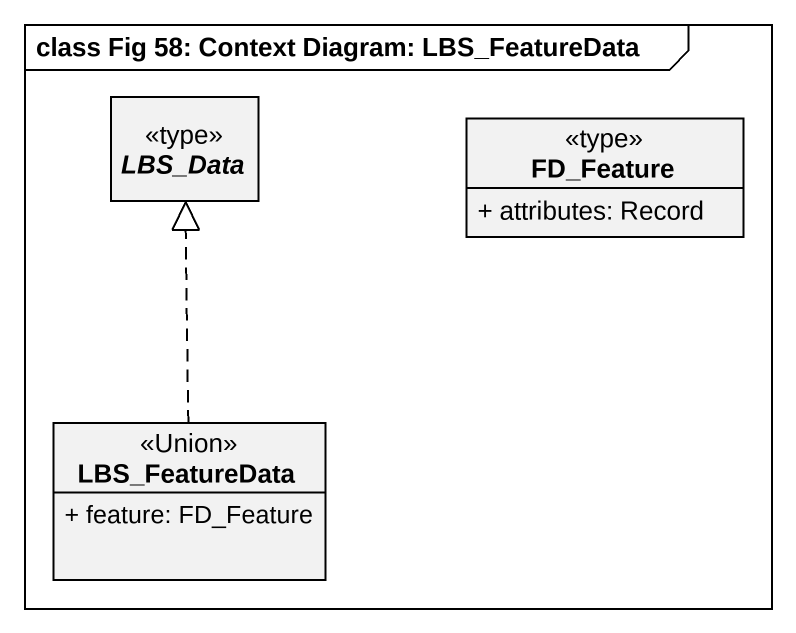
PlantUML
@startuml
mainframe class Fig 58: Context Diagram: LBS_FeatureData
hide circle
hide empty members
skinparam classAttributeIconSize 0
abstract class LBS_Data <<type>>
class FD_Feature <<type>> {
  + attributes: Record
}
class LBS_FeatureData <<Union>> {
  + feature: FD_Feature
}
LBS_FeatureData .up.|> LBS_Data
@enduml
